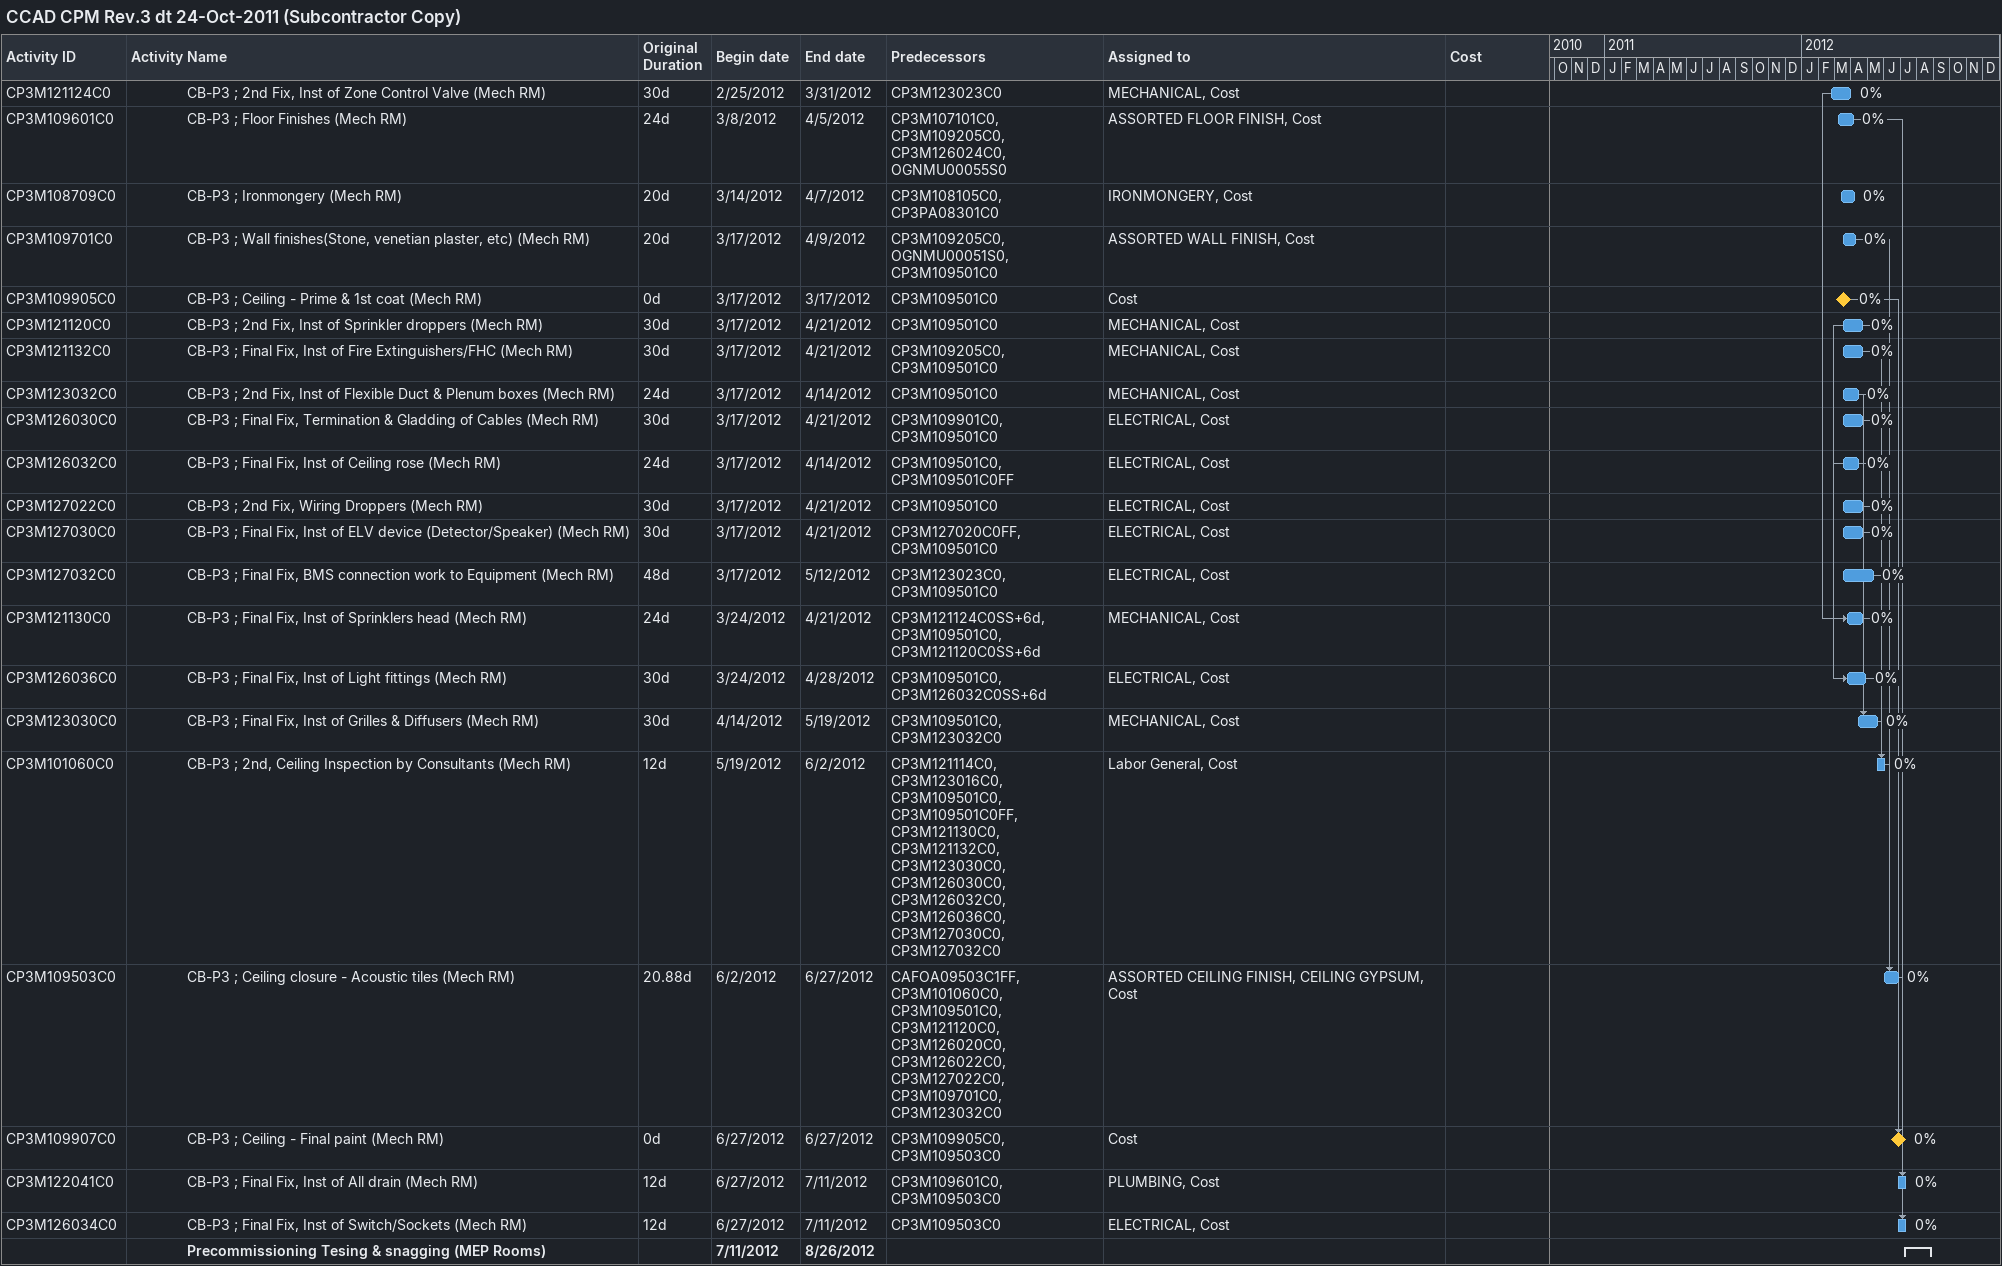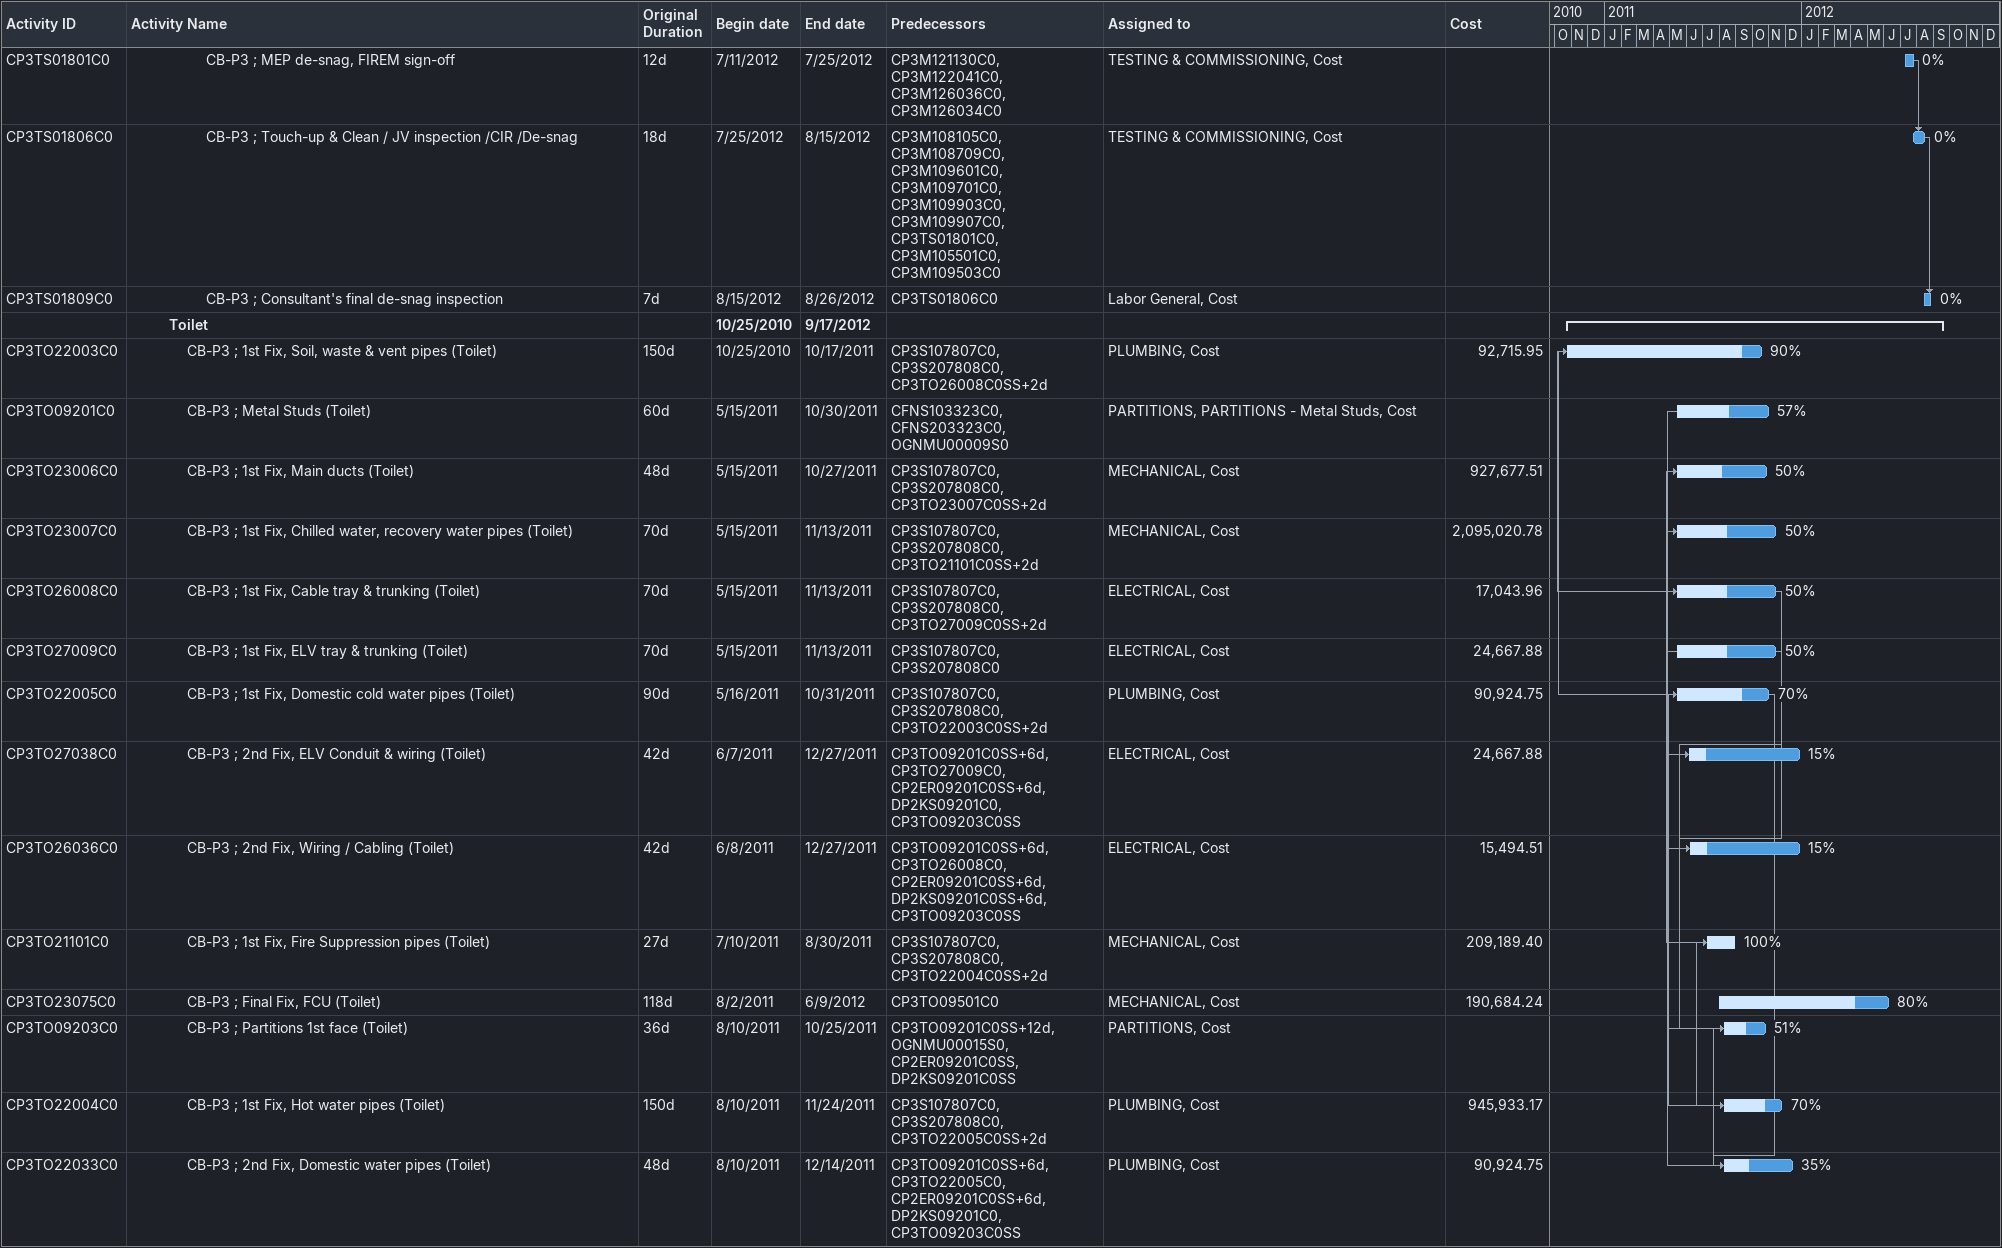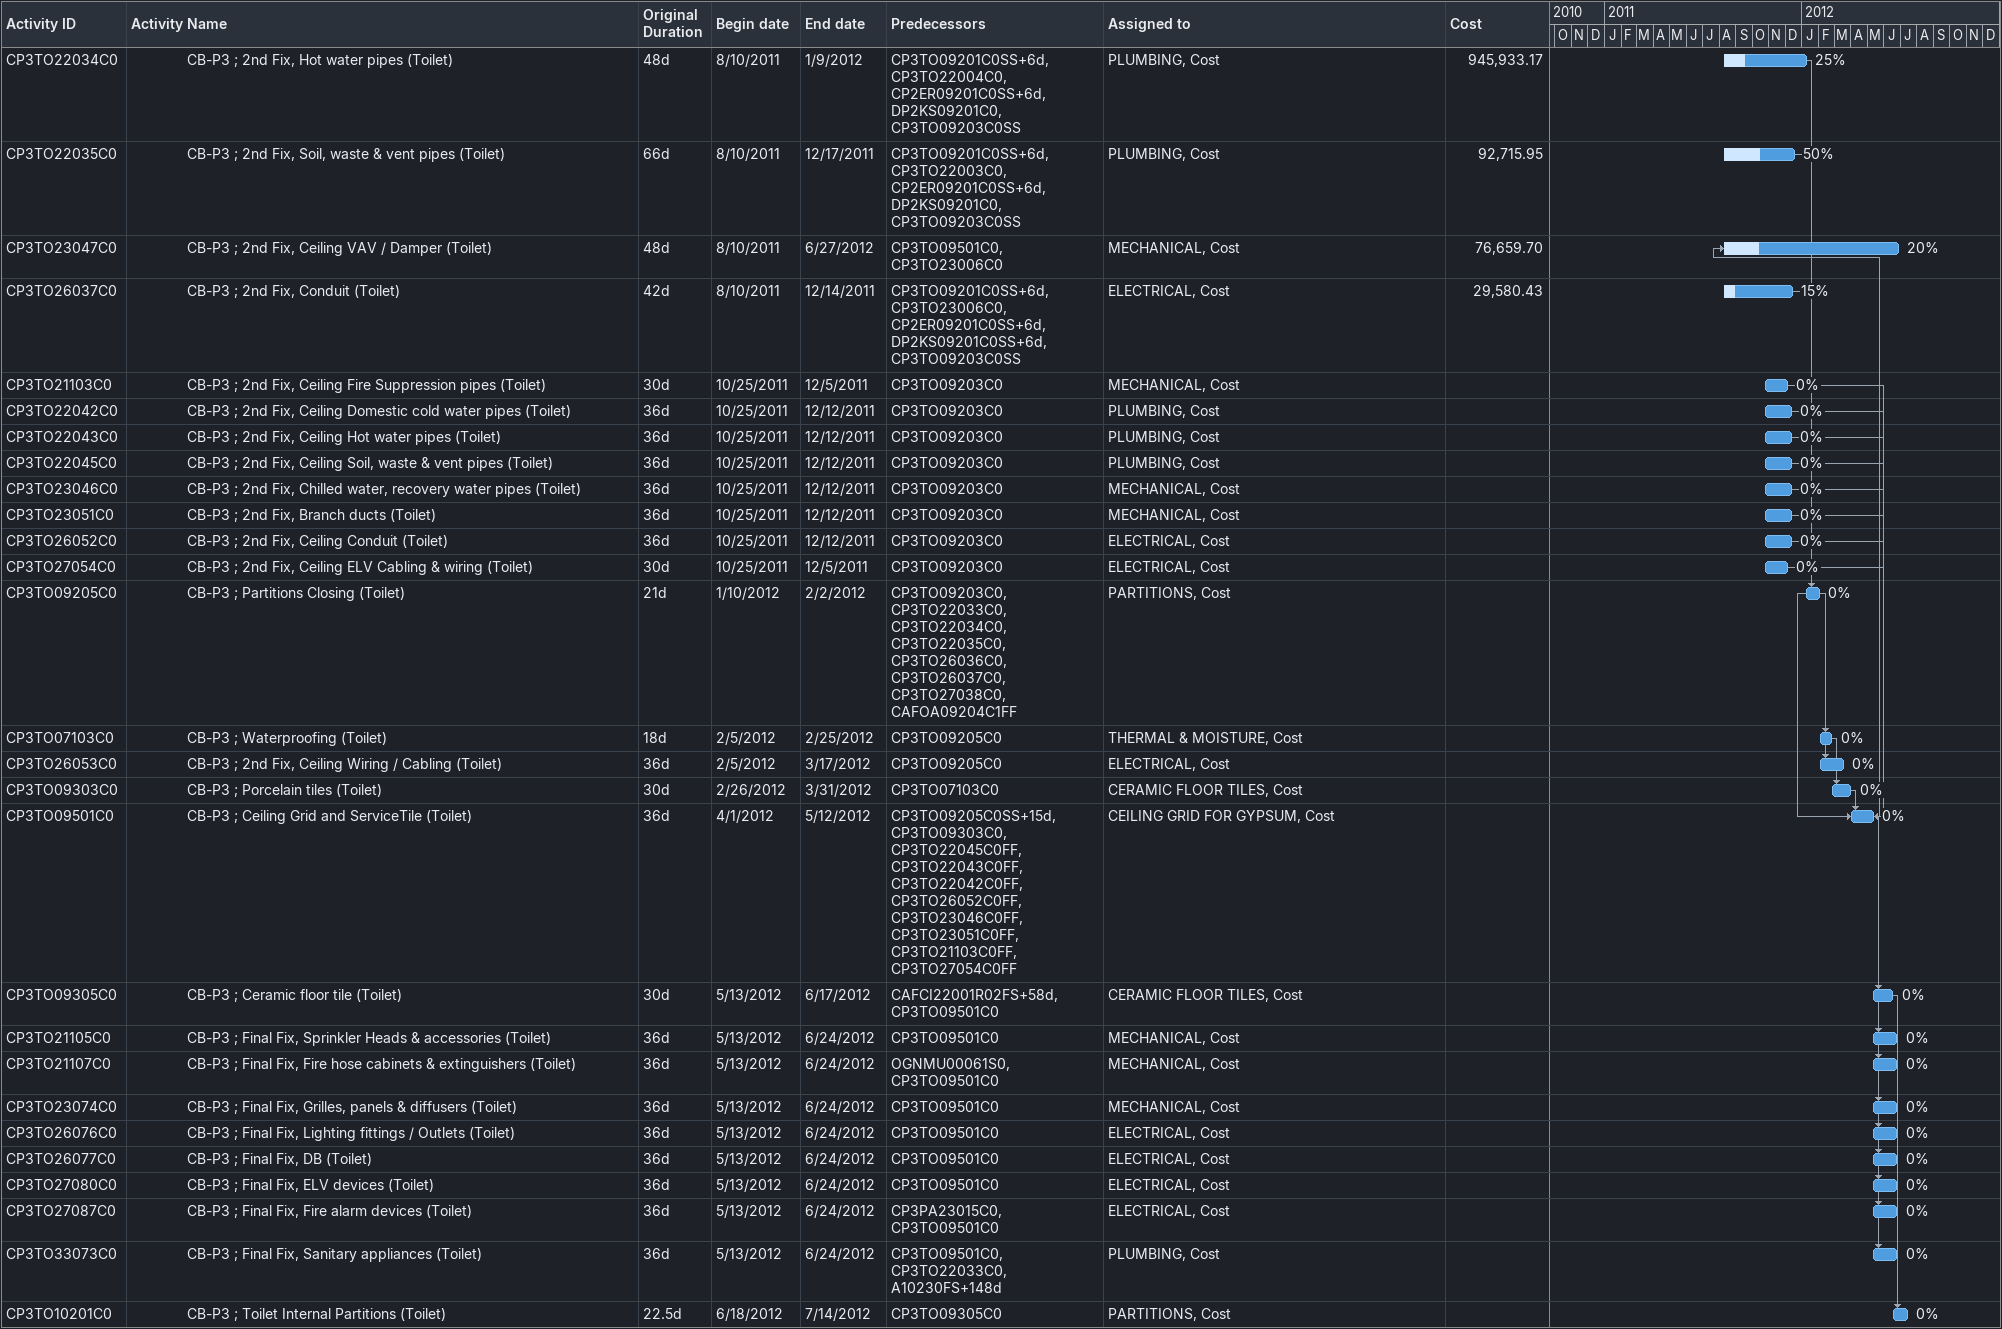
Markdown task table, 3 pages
CCAD CPM Rev.3 dt 24-Oct-2011 (Subcontractor Copy)

| ID | Level | Task | Original duration | Start | Finish | Predecessors | Resources | % complete | Cost |
|---|---|---|---|---|---|---|---|---|---|
| CP3M121124C0 | 4 | CB-P3 ; 2nd Fix, Inst of Zone Control Valve (Mech RM) | 30d | 2012-02-25 | 2012-03-31 | CP3M123023C0 | MECHANICAL, Cost | 0 |  |
| CP3M109601C0 | 4 | CB-P3 ; Floor Finishes (Mech RM) | 24d | 2012-03-08 | 2012-04-05 | CP3M107101C0, CP3M109205C0, CP3M126024C0, OGNMU00055S0 | ASSORTED FLOOR FINISH, Cost | 0 |  |
| CP3M108709C0 | 4 | CB-P3 ; Ironmongery (Mech RM) | 20d | 2012-03-14 | 2012-04-07 | CP3M108105C0, CP3PA08301C0 | IRONMONGERY, Cost | 0 |  |
| CP3M109701C0 | 4 | CB-P3 ; Wall finishes(Stone, venetian plaster, etc) (Mech RM) | 20d | 2012-03-17 | 2012-04-09 | CP3M109205C0, OGNMU00051S0, CP3M109501C0 | ASSORTED WALL FINISH, Cost | 0 |  |
| CP3M109905C0 | 4 | CB-P3 ; Ceiling - Prime & 1st coat (Mech RM) | 0d | 2012-03-17 | 2012-03-17 | CP3M109501C0 | Cost | 0 |  |
| CP3M121120C0 | 4 | CB-P3 ; 2nd Fix, Inst of Sprinkler droppers (Mech RM) | 30d | 2012-03-17 | 2012-04-21 | CP3M109501C0 | MECHANICAL, Cost | 0 |  |
| CP3M121132C0 | 4 | CB-P3 ; Final Fix, Inst of Fire Extinguishers/FHC (Mech RM) | 30d | 2012-03-17 | 2012-04-21 | CP3M109205C0, CP3M109501C0 | MECHANICAL, Cost | 0 |  |
| CP3M123032C0 | 4 | CB-P3 ; 2nd Fix, Inst of Flexible Duct & Plenum boxes (Mech RM) | 24d | 2012-03-17 | 2012-04-14 | CP3M109501C0 | MECHANICAL, Cost | 0 |  |
| CP3M126030C0 | 4 | CB-P3 ; Final Fix, Termination & Gladding of Cables (Mech RM) | 30d | 2012-03-17 | 2012-04-21 | CP3M109901C0, CP3M109501C0 | ELECTRICAL, Cost | 0 |  |
| CP3M126032C0 | 4 | CB-P3 ; Final Fix, Inst of Ceiling rose (Mech RM) | 24d | 2012-03-17 | 2012-04-14 | CP3M109501C0, CP3M109501C0FF | ELECTRICAL, Cost | 0 |  |
| CP3M127022C0 | 4 | CB-P3 ; 2nd Fix, Wiring Droppers (Mech RM) | 30d | 2012-03-17 | 2012-04-21 | CP3M109501C0 | ELECTRICAL, Cost | 0 |  |
| CP3M127030C0 | 4 | CB-P3 ; Final Fix, Inst of ELV device (Detector/Speaker) (Mech RM) | 30d | 2012-03-17 | 2012-04-21 | CP3M127020C0FF, CP3M109501C0 | ELECTRICAL, Cost | 0 |  |
| CP3M127032C0 | 4 | CB-P3 ; Final Fix, BMS connection work to Equipment (Mech RM) | 48d | 2012-03-17 | 2012-05-12 | CP3M123023C0, CP3M109501C0 | ELECTRICAL, Cost | 0 |  |
| CP3M121130C0 | 4 | CB-P3 ; Final Fix, Inst of Sprinklers head (Mech RM) | 24d | 2012-03-24 | 2012-04-21 | CP3M121124C0SS+6d, CP3M109501C0, CP3M121120C0SS+6d | MECHANICAL, Cost | 0 |  |
| CP3M126036C0 | 4 | CB-P3 ; Final Fix, Inst of Light fittings (Mech RM) | 30d | 2012-03-24 | 2012-04-28 | CP3M109501C0, CP3M126032C0SS+6d | ELECTRICAL, Cost | 0 |  |
| CP3M123030C0 | 4 | CB-P3 ; Final Fix, Inst of Grilles & Diffusers (Mech RM) | 30d | 2012-04-14 | 2012-05-19 | CP3M109501C0, CP3M123032C0 | MECHANICAL, Cost | 0 |  |
| CP3M101060C0 | 4 | CB-P3 ; 2nd, Ceiling Inspection by Consultants (Mech RM) | 12d | 2012-05-19 | 2012-06-02 | CP3M121114C0, CP3M123016C0, CP3M109501C0, CP3M109501C0FF, CP3M121130C0, CP3M121132C0, CP3M123030C0, CP3M126030C0, CP3M126032C0, CP3M126036C0, CP3M127030C0, CP3M127032C0 | Labor General, Cost | 0 |  |
| CP3M109503C0 | 4 | CB-P3 ; Ceiling closure - Acoustic tiles (Mech RM) | 20.88d | 2012-06-02 | 2012-06-27 | CAFOA09503C1FF, CP3M101060C0, CP3M109501C0, CP3M121120C0, CP3M126020C0, CP3M126022C0, CP3M127022C0, CP3M109701C0, CP3M123032C0 | ASSORTED CEILING FINISH, CEILING GYPSUM, Cost | 0 |  |
| CP3M109907C0 | 4 | CB-P3 ; Ceiling - Final paint (Mech RM) | 0d | 2012-06-27 | 2012-06-27 | CP3M109905C0, CP3M109503C0 | Cost | 0 |  |
| CP3M122041C0 | 4 | CB-P3 ; Final Fix, Inst of All drain (Mech RM) | 12d | 2012-06-27 | 2012-07-11 | CP3M109601C0, CP3M109503C0 | PLUMBING, Cost | 0 |  |
| CP3M126034C0 | 4 | CB-P3 ; Final Fix, Inst of Switch/Sockets (Mech RM) | 12d | 2012-06-27 | 2012-07-11 | CP3M109503C0 | ELECTRICAL, Cost | 0 |  |
|  | 4 | **Precommissioning Tesing & snagging (MEP Rooms)** |  | 2012-07-11 | 2012-08-26 |  |  |  |  |
| CP3TS01801C0 | 5 | CB-P3 ; MEP de-snag, FIREM sign-off | 12d | 2012-07-11 | 2012-07-25 | CP3M121130C0, CP3M122041C0, CP3M126036C0, CP3M126034C0 | TESTING & COMMISSIONING, Cost | 0 |  |
| CP3TS01806C0 | 5 | CB-P3 ; Touch-up & Clean / JV inspection /CIR /De-snag | 18d | 2012-07-25 | 2012-08-15 | CP3M108105C0, CP3M108709C0, CP3M109601C0, CP3M109701C0, CP3M109903C0, CP3M109907C0, CP3TS01801C0, CP3M105501C0, CP3M109503C0 | TESTING & COMMISSIONING, Cost | 0 |  |
| CP3TS01809C0 | 5 | CB-P3 ; Consultant's final de-snag inspection | 7d | 2012-08-15 | 2012-08-26 | CP3TS01806C0 | Labor General, Cost | 0 |  |
|  | 3 | **Toilet** |  | 2010-10-25 | 2012-09-17 |  |  |  |  |
| CP3TO22003C0 | 4 | CB-P3 ; 1st Fix, Soil, waste & vent pipes (Toilet) | 150d | 2010-10-25 | 2011-10-17 | CP3S107807C0, CP3S207808C0, CP3TO26008C0SS+2d | PLUMBING, Cost | 90 | 92715.95 |
| CP3TO09201C0 | 4 | CB-P3 ; Metal Studs (Toilet) | 60d | 2011-05-15 | 2011-10-30 | CFNS103323C0, CFNS203323C0, OGNMU00009S0 | PARTITIONS, PARTITIONS - Metal Studs, Cost | 57 |  |
| CP3TO23006C0 | 4 | CB-P3 ; 1st Fix, Main ducts (Toilet) | 48d | 2011-05-15 | 2011-10-27 | CP3S107807C0, CP3S207808C0, CP3TO23007C0SS+2d | MECHANICAL, Cost | 50 | 927677.51 |
| CP3TO23007C0 | 4 | CB-P3 ; 1st Fix, Chilled water, recovery water pipes (Toilet) | 70d | 2011-05-15 | 2011-11-13 | CP3S107807C0, CP3S207808C0, CP3TO21101C0SS+2d | MECHANICAL, Cost | 50 | 2095020.78 |
| CP3TO26008C0 | 4 | CB-P3 ; 1st Fix, Cable tray & trunking (Toilet) | 70d | 2011-05-15 | 2011-11-13 | CP3S107807C0, CP3S207808C0, CP3TO27009C0SS+2d | ELECTRICAL, Cost | 50 | 17043.96 |
| CP3TO27009C0 | 4 | CB-P3 ; 1st Fix, ELV tray & trunking (Toilet) | 70d | 2011-05-15 | 2011-11-13 | CP3S107807C0, CP3S207808C0 | ELECTRICAL, Cost | 50 | 24667.88 |
| CP3TO22005C0 | 4 | CB-P3 ; 1st Fix, Domestic cold water pipes (Toilet) | 90d | 2011-05-16 | 2011-10-31 | CP3S107807C0, CP3S207808C0, CP3TO22003C0SS+2d | PLUMBING, Cost | 70 | 90924.75 |
| CP3TO27038C0 | 4 | CB-P3 ; 2nd Fix, ELV Conduit & wiring (Toilet) | 42d | 2011-06-07 | 2011-12-27 | CP3TO09201C0SS+6d, CP3TO27009C0, CP2ER09201C0SS+6d, DP2KS09201C0, CP3TO09203C0SS | ELECTRICAL, Cost | 15 | 24667.88 |
| CP3TO26036C0 | 4 | CB-P3 ; 2nd Fix, Wiring / Cabling (Toilet) | 42d | 2011-06-08 | 2011-12-27 | CP3TO09201C0SS+6d, CP3TO26008C0, CP2ER09201C0SS+6d, DP2KS09201C0SS+6d, CP3TO09203C0SS | ELECTRICAL, Cost | 15 | 15494.51 |
| CP3TO21101C0 | 4 | CB-P3 ; 1st Fix, Fire Suppression pipes (Toilet) | 27d | 2011-07-10 | 2011-08-30 | CP3S107807C0, CP3S207808C0, CP3TO22004C0SS+2d | MECHANICAL, Cost | 100 | 209189.40 |
| CP3TO23075C0 | 4 | CB-P3 ; Final Fix, FCU (Toilet) | 118d | 2011-08-02 | 2012-06-09 | CP3TO09501C0 | MECHANICAL, Cost | 80 | 190684.24 |
| CP3TO09203C0 | 4 | CB-P3 ; Partitions 1st face (Toilet) | 36d | 2011-08-10 | 2011-10-25 | CP3TO09201C0SS+12d, OGNMU00015S0, CP2ER09201C0SS, DP2KS09201C0SS | PARTITIONS, Cost | 51 |  |
| CP3TO22004C0 | 4 | CB-P3 ; 1st Fix, Hot water pipes (Toilet) | 150d | 2011-08-10 | 2011-11-24 | CP3S107807C0, CP3S207808C0, CP3TO22005C0SS+2d | PLUMBING, Cost | 70 | 945933.17 |
| CP3TO22033C0 | 4 | CB-P3 ; 2nd Fix, Domestic water pipes (Toilet) | 48d | 2011-08-10 | 2011-12-14 | CP3TO09201C0SS+6d, CP3TO22005C0, CP2ER09201C0SS+6d, DP2KS09201C0, CP3TO09203C0SS | PLUMBING, Cost | 35 | 90924.75 |
| CP3TO22034C0 | 4 | CB-P3 ; 2nd Fix, Hot water pipes (Toilet) | 48d | 2011-08-10 | 2012-01-09 | CP3TO09201C0SS+6d, CP3TO22004C0, CP2ER09201C0SS+6d, DP2KS09201C0, CP3TO09203C0SS | PLUMBING, Cost | 25 | 945933.17 |
| CP3TO22035C0 | 4 | CB-P3 ; 2nd Fix, Soil, waste & vent pipes (Toilet) | 66d | 2011-08-10 | 2011-12-17 | CP3TO09201C0SS+6d, CP3TO22003C0, CP2ER09201C0SS+6d, DP2KS09201C0, CP3TO09203C0SS | PLUMBING, Cost | 50 | 92715.95 |
| CP3TO23047C0 | 4 | CB-P3 ; 2nd Fix, Ceiling VAV / Damper (Toilet) | 48d | 2011-08-10 | 2012-06-27 | CP3TO09501C0, CP3TO23006C0 | MECHANICAL, Cost | 20 | 76659.70 |
| CP3TO26037C0 | 4 | CB-P3 ; 2nd Fix, Conduit (Toilet) | 42d | 2011-08-10 | 2011-12-14 | CP3TO09201C0SS+6d, CP3TO23006C0, CP2ER09201C0SS+6d, DP2KS09201C0SS+6d, CP3TO09203C0SS | ELECTRICAL, Cost | 15 | 29580.43 |
| CP3TO21103C0 | 4 | CB-P3 ; 2nd Fix, Ceiling Fire Suppression pipes (Toilet) | 30d | 2011-10-25 | 2011-12-05 | CP3TO09203C0 | MECHANICAL, Cost | 0 |  |
| CP3TO22042C0 | 4 | CB-P3 ; 2nd Fix, Ceiling Domestic cold water pipes (Toilet) | 36d | 2011-10-25 | 2011-12-12 | CP3TO09203C0 | PLUMBING, Cost | 0 |  |
| CP3TO22043C0 | 4 | CB-P3 ; 2nd Fix, Ceiling Hot water pipes (Toilet) | 36d | 2011-10-25 | 2011-12-12 | CP3TO09203C0 | PLUMBING, Cost | 0 |  |
| CP3TO22045C0 | 4 | CB-P3 ; 2nd Fix, Ceiling Soil, waste & vent pipes (Toilet) | 36d | 2011-10-25 | 2011-12-12 | CP3TO09203C0 | PLUMBING, Cost | 0 |  |
| CP3TO23046C0 | 4 | CB-P3 ; 2nd Fix, Chilled water, recovery water pipes (Toilet) | 36d | 2011-10-25 | 2011-12-12 | CP3TO09203C0 | MECHANICAL, Cost | 0 |  |
| CP3TO23051C0 | 4 | CB-P3 ; 2nd Fix, Branch ducts (Toilet) | 36d | 2011-10-25 | 2011-12-12 | CP3TO09203C0 | MECHANICAL, Cost | 0 |  |
| CP3TO26052C0 | 4 | CB-P3 ; 2nd Fix, Ceiling Conduit (Toilet) | 36d | 2011-10-25 | 2011-12-12 | CP3TO09203C0 | ELECTRICAL, Cost | 0 |  |
| CP3TO27054C0 | 4 | CB-P3 ; 2nd Fix, Ceiling ELV Cabling & wiring (Toilet) | 30d | 2011-10-25 | 2011-12-05 | CP3TO09203C0 | ELECTRICAL, Cost | 0 |  |
| CP3TO09205C0 | 4 | CB-P3 ; Partitions Closing (Toilet) | 21d | 2012-01-10 | 2012-02-02 | CP3TO09203C0, CP3TO22033C0, CP3TO22034C0, CP3TO22035C0, CP3TO26036C0, CP3TO26037C0, CP3TO27038C0, CAFOA09204C1FF | PARTITIONS, Cost | 0 |  |
| CP3TO07103C0 | 4 | CB-P3 ; Waterproofing (Toilet) | 18d | 2012-02-05 | 2012-02-25 | CP3TO09205C0 | THERMAL & MOISTURE, Cost | 0 |  |
| CP3TO26053C0 | 4 | CB-P3 ; 2nd Fix, Ceiling Wiring / Cabling (Toilet) | 36d | 2012-02-05 | 2012-03-17 | CP3TO09205C0 | ELECTRICAL, Cost | 0 |  |
| CP3TO09303C0 | 4 | CB-P3 ; Porcelain tiles (Toilet) | 30d | 2012-02-26 | 2012-03-31 | CP3TO07103C0 | CERAMIC FLOOR TILES, Cost | 0 |  |
| CP3TO09501C0 | 4 | CB-P3 ; Ceiling Grid and ServiceTile (Toilet) | 36d | 2012-04-01 | 2012-05-12 | CP3TO09205C0SS+15d, CP3TO09303C0, CP3TO22045C0FF, CP3TO22043C0FF, CP3TO22042C0FF, CP3TO26052C0FF, CP3TO23046C0FF, CP3TO23051C0FF, CP3TO21103C0FF, CP3TO27054C0FF | CEILING GRID FOR GYPSUM, Cost | 0 |  |
| CP3TO09305C0 | 4 | CB-P3 ; Ceramic floor tile (Toilet) | 30d | 2012-05-13 | 2012-06-17 | CAFCI22001R02FS+58d, CP3TO09501C0 | CERAMIC FLOOR TILES, Cost | 0 |  |
| CP3TO21105C0 | 4 | CB-P3 ; Final Fix, Sprinkler Heads & accessories (Toilet) | 36d | 2012-05-13 | 2012-06-24 | CP3TO09501C0 | MECHANICAL, Cost | 0 |  |
| CP3TO21107C0 | 4 | CB-P3 ; Final Fix, Fire hose cabinets & extinguishers (Toilet) | 36d | 2012-05-13 | 2012-06-24 | OGNMU00061S0, CP3TO09501C0 | MECHANICAL, Cost | 0 |  |
| CP3TO23074C0 | 4 | CB-P3 ; Final Fix, Grilles, panels & diffusers (Toilet) | 36d | 2012-05-13 | 2012-06-24 | CP3TO09501C0 | MECHANICAL, Cost | 0 |  |
| CP3TO26076C0 | 4 | CB-P3 ; Final Fix, Lighting fittings / Outlets (Toilet) | 36d | 2012-05-13 | 2012-06-24 | CP3TO09501C0 | ELECTRICAL, Cost | 0 |  |
| CP3TO26077C0 | 4 | CB-P3 ; Final Fix, DB (Toilet) | 36d | 2012-05-13 | 2012-06-24 | CP3TO09501C0 | ELECTRICAL, Cost | 0 |  |
| CP3TO27080C0 | 4 | CB-P3 ; Final Fix, ELV devices (Toilet) | 36d | 2012-05-13 | 2012-06-24 | CP3TO09501C0 | ELECTRICAL, Cost | 0 |  |
| CP3TO27087C0 | 4 | CB-P3 ; Final Fix, Fire alarm devices (Toilet) | 36d | 2012-05-13 | 2012-06-24 | CP3PA23015C0, CP3TO09501C0 | ELECTRICAL, Cost | 0 |  |
| CP3TO33073C0 | 4 | CB-P3 ; Final Fix, Sanitary appliances (Toilet) | 36d | 2012-05-13 | 2012-06-24 | CP3TO09501C0, CP3TO22033C0, A10230FS+148d | PLUMBING, Cost | 0 |  |
| CP3TO10201C0 | 4 | CB-P3 ; Toilet Internal Partitions (Toilet) | 22.5d | 2012-06-18 | 2012-07-14 | CP3TO09305C0 | PARTITIONS, Cost | 0 |  |
